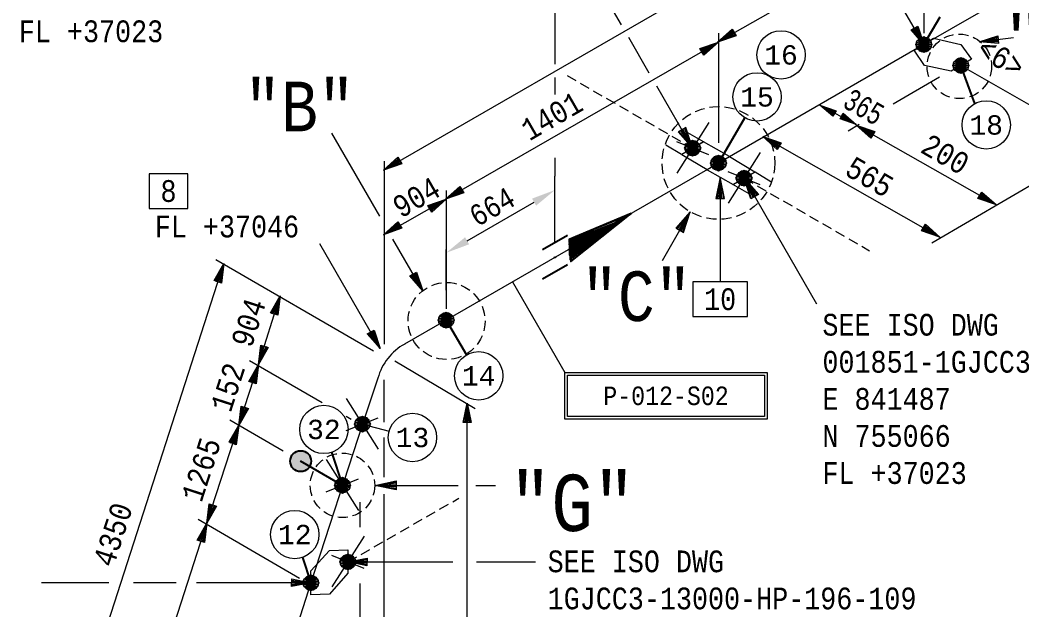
# Model space of a CAD drawing. Extents: x 0 to 841, y 0 to 594.
# Drawn here: x 98.2 to 222.5, y 221.8 to 295 of the extents above; entities that cross this region are included whole.
import ezdxf
from ezdxf.enums import TextEntityAlignment as Align

# ---------------------------------------------------------------- set-up
doc = ezdxf.new("R2010")
doc.units = 0
doc.header["$LTSCALE"] = 5
doc.header["$MEASUREMENT"] = 0
doc.linetypes.add('HIDDEN', pattern=[0.375, 0.25, -0.125])
doc.layers.get('0').update_dxf_attribs({"lineweight": 9})
for name, color, linetype, lineweight in [('1', 7, 'Continuous', 9), ('3', 7, 'Continuous', 9), ('T-TEXT1', 7, 'Continuous', 9)]:
    doc.layers.add(name, color=color, linetype=linetype, lineweight=lineweight)
for name, color, linetype in [('2', 2, 'Continuous'), ('FAB', 2, 'Continuous'), ('SH', 4, 'Continuous'), ('SUPT', 4, 'Continuous')]:
    doc.layers.add(name, color=color, linetype=linetype)
doc.styles.add('MARKING', font='monotxt.shx', dxfattribs={"width": 0.85, "height": 2.6})
doc.styles.get("Standard").update_dxf_attribs({"font": 'txt.shx'})
doc.styles.add('TXT', font='monotxt.shx')
doc.dimstyles.get("Standard").update_dxf_attribs({"dimtxt": 0.18, "dimasz": 0.18, "dimexe": 0.18, "dimexo": 0.0625, "dimgap": 0.09, "dimtad": 0, "dimtih": 1, "dimtoh": 1, "dimdec": 4, "dimzin": 0, "dimdsep": 46, "dimtxsty": 'Standard', "dimcen": 0.09, "dimadec": 0, "dimazin": 0, "dimtfac": 1, "dimtdec": 4, "dimtofl": 0, "dimtmove": 0, "dimatfit": 0, "dimfxl": 1, "dimtolj": 1, "dimtzin": 0, "dimarcsym": 0})

# ---------------------------------------------------------------- blocks, each defined once
blk = doc.blocks.new('ARO_E1')
at = {"layer": '2', "color": 2, "linetype": 'Continuous'}
blk.add_lwpolyline([(-1.075, -0.6125), (-1.2375, -0.4875), (0, 0), (-0.925, -0.7), (-1.2125, -0.5125), (-0.1, -0.0625), (-0.925, -0.7), (-1.2, -0.525), (-0.225, -0.1125), (-0.9375, -0.675), (-1.175, -0.5375), (-0.325, -0.175), (-0.975, -0.6625), (-1.15, -0.5625), (-0.4125, -0.225), (-0.9875, -0.6625), (-1.1375, -0.55), (-0.525, -0.3), (-1, -0.6375), (-1.1, -0.575), (-0.625, -0.35), (-1.0375, -0.625), (-1.0875, -0.5875), (-0.725, -0.425), (-1.05, -0.6125), (-1.075, -0.6125), (0, 0)], dxfattribs=at)
blk = doc.blocks.new('ARO_U1')
at = {"layer": '2', "color": 2, "linetype": 'Continuous', "xscale": 0.9999990990353698, "yscale": 0.9999990990353698, "rotation": 59.99997019629861}
blk.add_blockref('ARO_E1', (0, 0), dxfattribs=at)
blk = doc.blocks.new('L6')
at = {"layer": 'SH', "color": 4}
for p, q in [((1.58, 2.73), (-1.54, 0.93)), ((1.58, -0.91), (-1.54, -2.71))]:
    blk.add_line(p, q, dxfattribs=at)
at = {"layer": 'SUPT', "lineweight": 0}
blk.add_circle((0, 0), 0.0769, dxfattribs=at)
blk = doc.blocks.new('*D16')
at = {"layer": 'Defpoints', "color": 0, "lineweight": 0}
for p in [(164.58, 273.87), (151.07, 266.49), (164.58, 267.34)]:
    blk.add_point(p, dxfattribs=at)
at = {"layer": 'FAB', "color": 4, "lineweight": 0}
for p, q in [((164.58, 267.34), (164.58, 275.6)), ((153.67, 267.57), (161.99, 272.37)), ((151.07, 266.49), (151.07, 264.33))]:
    blk.add_line(p, q, dxfattribs=at)
for points in [[(161.74, 272.8), (162.24, 271.93), (164.58, 273.87)], [(153.42, 268), (153.92, 267.13), (151.07, 266.07)]]:
    blk.add_solid(points, dxfattribs=at)
at = {"layer": 'FAB', "color": 4, "lineweight": 0, "insert": (156.78, 271.78), "char_height": 2.6, "attachment_point": 5, "rotation": 30, "style": 'MARKING'}
blk.add_mtext('\\A1;664', dxfattribs=at)

msp = doc.modelspace()

# ---------------------------------------------------------------- hatches: boundary and pattern name
at = {"layer": 'FAB'}
msp.add_hatch(color=256, dxfattribs=at).paths.add_polyline_path([(134.31, 240.22, 1), (131.71, 240.22, 1)])

# ---------------------------------------------------------------- linework, layer by layer
at = {"color": 2, "linetype": 'Continuous', "lineweight": 0}
msp.add_line((151.07, 261.43), (151.07, 266.49), dxfattribs=at)
at = {"layer": '1', "color": 1, "linetype": 'Continuous', "lineweight": 0}
for p, q in [((253.53, 316.81), (210.37, 291.91)), ((210.37, 291.91), (184.87, 277.21)), ((214.97, 289.31), (232.27, 279.41)), ((184.87, 277.21), (151.07, 257.73)), ((151.07, 257.73), (145.88, 254.72)), ((142.57, 250.53), (140.68, 244.82)), ((140.68, 244.82), (134.28, 225.12)), ((134.28, 225.12), (120.78, 183.32))]:
    msp.add_line(p, q, dxfattribs=at)
at = {"layer": '1', "color": 2, "linetype": 'Continuous', "lineweight": 0}
for points in [[(179.87, 281.08), (181.67, 279.06), (180.82, 281.63), (179.87, 281.08)], [(179.97, 281.14), (181.67, 279.06), (180.73, 281.58)], [(180.16, 281.25), (181.67, 279.06), (180.64, 281.53)], [(180.26, 281.31), (181.67, 279.06), (180.44, 281.41)], [(185.63, 272.81), (185.08, 275.46), (184.53, 272.81), (185.63, 272.81)], [(185.52, 272.81), (185.08, 275.46), (184.63, 272.81)], [(185.29, 272.81), (185.08, 275.46), (184.74, 272.81)], [(185.18, 272.81), (185.08, 275.46), (184.97, 272.81)], [(188.9, 272.76), (188.05, 275.33), (189.85, 273.31), (188.9, 272.76)], [(188.99, 272.81), (188.05, 275.33), (189.76, 273.26)], [(189.19, 272.92), (188.05, 275.33), (189.66, 273.2)], [(189.28, 272.98), (188.05, 275.33), (189.47, 273.09)], [(180.52, 268.58), (181.37, 271.15), (179.57, 269.13), (180.52, 268.58)], [(180.42, 268.64), (181.37, 271.15), (179.65, 269.08)], [(180.23, 268.75), (181.37, 271.15), (179.75, 269.03)], [(180.13, 268.81), (181.37, 271.15), (179.95, 268.92)], [(144.85, 236.67), (142.2, 237.22), (144.85, 237.77), (144.85, 236.67)], [(144.85, 236.78), (142.2, 237.22), (144.85, 237.67)], [(144.85, 237), (142.2, 237.22), (144.85, 237.55)], [(144.85, 237.12), (142.2, 237.22), (144.85, 237.33)]]:
    msp.add_lwpolyline(points, dxfattribs=at)
at = {"layer": '1', "color": 1, "linetype": 'Continuous', "lineweight": 0}
msp.add_arc((149.38, 248.6), 7.06, 119.2487, 164.0547, dxfattribs=at)
at = {"layer": '3', "color": 2, "linetype": 'Continuous', "lineweight": 0}
for p, q in [((143.28, 276.32), (552.93, 512.41)), ((210.37, 308.01), (210.37, 293.31)), ((184.77, 292.21), (210.37, 306.91)), ((184.87, 293.31), (184.87, 279.71)), ((150.97, 272.73), (184.87, 292.21)), ((206.58, 284.54), (212.3, 287.91)), ((197.47, 284.41), (201.97, 282.01)), ((200.97, 281.21), (202.36, 282.04)), ((201.97, 281.91), (219.37, 272.01)), ((190.37, 280.51), (212.37, 268.01)), ((143.38, 277.43), (143.38, 254.72)), ((211.37, 267.31), (227.97, 277.01)), ((151.07, 273.82), (151.07, 259.12)), ((143.28, 268.32), (151.07, 272.73)), ((122.47, 265.23), (142.07, 253.93)), ((98.17, 186.22), (123.47, 264.73)), ((127.78, 252.22), (130.47, 260.73)), ((126.67, 252.72), (135.69, 247.5)), ((154.68, 246.72), (144.68, 252.62)), ((121.38, 232.53), (127.78, 252.22)), ((143.38, 245.07), (143.38, 250.32)), ((153.68, 201.71), (153.68, 247.43)), ((138.65, 245.79), (139.28, 245.43)), ((143.38, 238.24), (143.38, 243.14)), ((140.38, 232.03), (140.38, 235.12)), ((143.38, 192.76), (143.38, 236.11)), ((120.28, 233.03), (132.88, 225.72)), ((107.88, 190.72), (121.38, 232.53)), ((140.38, 196.43), (140.38, 225.03))]:
    msp.add_line(p, q, dxfattribs=at)
at = {"layer": '3', "color": 2, "linetype": 'HIDDEN', "lineweight": 0}
for p, q in [((166.08, 288.06), (181.67, 279.06)), ((188.05, 275.33), (203.63, 266.33)), ((138.88, 227.72), (152.64, 235.62))]:
    msp.add_line(p, q, dxfattribs=at)
at = {"layer": '3', "color": 2, "linetype": 'Continuous', "lineweight": 0}
for points in [[(187.07, 293.01), (184.77, 292.21), (186.57, 293.81), (187.07, 293.01)], [(186.97, 293.11), (184.77, 292.21), (186.67, 293.71)], [(186.97, 293.21), (184.77, 292.21), (186.67, 293.61)], [(209.61, 294.2), (210.37, 291.91), (208.78, 293.76), (209.61, 294.2)], [(209.47, 294.16), (210.37, 291.91), (208.91, 293.79)], [(209.42, 294.08), (210.37, 291.91), (208.96, 293.88)], [(209.29, 294.04), (210.37, 291.91), (209.1, 293.92)], [(186.87, 293.31), (184.77, 292.21), (186.77, 293.51)], [(219.64, 292.06), (217.24, 292.24), (219.55, 293), (219.64, 292.06)], [(219.66, 292.2), (217.24, 292.24), (219.54, 292.86)], [(219.6, 292.28), (217.24, 292.24), (219.6, 292.78)], [(219.62, 292.42), (217.24, 292.24), (219.58, 292.64)], [(182.57, 291.41), (184.87, 292.21), (183.07, 290.61), (182.57, 291.41)], [(182.67, 291.31), (184.87, 292.21), (182.97, 290.71)], [(182.67, 291.21), (184.87, 292.21), (182.97, 290.81)], [(182.77, 291.11), (184.87, 292.21), (182.87, 290.91)], [(199.07, 283.01), (197.47, 284.41), (199.47, 283.71), (199.07, 283.01)], [(199.17, 283.11), (197.47, 284.41), (199.47, 283.61)], [(199.17, 283.21), (197.47, 284.41), (199.37, 283.51)], [(199.27, 283.31), (197.47, 284.41), (199.37, 283.41)], [(200.37, 283.41), (201.97, 282.01), (199.97, 282.71), (200.37, 283.41)], [(200.37, 283.31), (201.97, 282.01), (200.07, 282.81)], [(200.27, 283.21), (201.97, 282.01), (200.07, 282.91)], [(200.27, 283.11), (201.97, 282.01), (200.17, 283.01)], [(203.77, 280.31), (201.97, 281.91), (204.27, 281.11), (203.77, 280.31)], [(203.87, 280.41), (201.97, 281.91), (204.17, 281.01)], [(203.87, 280.51), (201.97, 281.91), (204.17, 280.91)], [(203.97, 280.61), (201.97, 281.91), (204.07, 280.81)], [(192.17, 278.91), (190.37, 280.51), (192.67, 279.71), (192.17, 278.91)], [(192.27, 279.01), (190.37, 280.51), (192.57, 279.61)], [(192.27, 279.11), (190.37, 280.51), (192.57, 279.51)], [(192.37, 279.21), (190.37, 280.51), (192.47, 279.41)], [(145.57, 277.12), (143.28, 276.32), (145.07, 277.93), (145.57, 277.12)], [(145.47, 277.23), (143.28, 276.32), (145.18, 277.82)], [(145.47, 277.32), (143.28, 276.32), (145.18, 277.73)], [(145.38, 277.43), (143.28, 276.32), (145.28, 277.62)], [(114.2, 271.58), (119, 271.58), (119, 275.88), (114.2, 275.88), (114.2, 271.58)], [(153.28, 273.52), (150.97, 272.73), (152.78, 274.32), (153.28, 273.52)], [(153.18, 273.62), (150.97, 272.73), (152.88, 274.23)], [(153.18, 273.73), (150.97, 272.73), (152.88, 274.12)], [(153.07, 273.82), (150.97, 272.73), (152.97, 274.02)], [(148.78, 271.93), (151.07, 272.73), (149.28, 271.12), (148.78, 271.93)], [(148.88, 271.82), (151.07, 272.73), (149.18, 271.23)], [(148.88, 271.73), (151.07, 272.73), (149.18, 271.32)], [(148.97, 271.62), (151.07, 272.73), (149.07, 271.43)], [(217.57, 273.61), (219.37, 272.01), (217.07, 272.81), (217.57, 273.61)], [(217.47, 273.51), (219.37, 272.01), (217.17, 272.91)], [(217.47, 273.41), (219.37, 272.01), (217.17, 273.01)], [(217.37, 273.31), (219.37, 272.01), (217.27, 273.11)], [(145.57, 269.12), (143.28, 268.32), (145.07, 269.93), (145.57, 269.12)], [(145.47, 269.23), (143.28, 268.32), (145.18, 269.82)], [(145.47, 269.32), (143.28, 268.32), (145.18, 269.73)], [(145.38, 269.43), (143.28, 268.32), (145.28, 269.62)], [(210.57, 269.61), (212.37, 268.01), (210.07, 268.81), (210.57, 269.61)], [(210.47, 269.51), (212.37, 268.01), (210.17, 268.91)], [(210.47, 269.41), (212.37, 268.01), (210.17, 269.01)], [(210.37, 269.31), (212.37, 268.01), (210.27, 269.11)], [(122.28, 262.62), (123.47, 264.73), (123.17, 262.32), (122.28, 262.62)], [(122.38, 262.62), (123.47, 264.73), (123.08, 262.32)], [(122.47, 262.52), (123.47, 264.73), (122.97, 262.43)], [(122.58, 262.52), (123.47, 264.73), (122.88, 262.43)], [(147.4, 263.66), (148.16, 261.37), (146.56, 263.22), (147.4, 263.66)], [(147.26, 263.62), (148.16, 261.37), (146.7, 263.25)], [(147.21, 263.54), (148.16, 261.37), (146.75, 263.34)], [(147.07, 263.5), (148.16, 261.37), (146.89, 263.38)], [(181.68, 258.16), (188.48, 258.16), (188.48, 262.46), (181.68, 262.46), (181.68, 258.16)], [(129.28, 258.62), (130.47, 260.73), (130.18, 258.32), (129.28, 258.62)], [(129.38, 258.62), (130.47, 260.73), (130.07, 258.32)], [(129.47, 258.52), (130.47, 260.73), (129.97, 258.43)], [(129.57, 258.52), (130.47, 260.73), (129.88, 258.43)], [(142.12, 256.48), (142.88, 254.19), (141.28, 256.03), (142.12, 256.48)], [(141.98, 256.44), (142.88, 254.19), (141.42, 256.07)], [(141.93, 256.35), (142.88, 254.19), (141.47, 256.16)], [(141.79, 256.32), (142.88, 254.19), (141.61, 256.19)], [(128.97, 254.32), (127.78, 252.22), (128.07, 254.62), (128.97, 254.32)], [(128.88, 254.32), (127.78, 252.22), (128.18, 254.62)], [(128.78, 254.43), (127.78, 252.22), (128.28, 254.53)], [(128.68, 254.43), (127.78, 252.22), (128.38, 254.53)], [(126.58, 250.12), (127.78, 252.22), (127.47, 249.82), (126.58, 250.12)], [(126.67, 250.12), (127.78, 252.22), (127.38, 249.82)], [(126.78, 250.03), (127.78, 252.22), (127.28, 249.93)], [(126.88, 250.03), (127.78, 252.22), (127.17, 249.93)], [(126.52, 246.76), (125.32, 244.66), (125.62, 247.06), (126.52, 246.76)], [(126.42, 246.76), (125.32, 244.66), (125.72, 247.06)], [(126.32, 246.86), (125.32, 244.66), (125.82, 246.96)], [(126.22, 246.86), (125.32, 244.66), (125.92, 246.96)], [(153.18, 245.03), (153.68, 247.43), (154.18, 245.03), (153.18, 245.03)], [(153.28, 245.03), (153.68, 247.43), (154.07, 245.03)], [(153.47, 245.03), (153.68, 247.43), (153.97, 245.03)], [(153.57, 245.03), (153.68, 247.43), (153.78, 245.03)], [(124.12, 242.56), (125.32, 244.66), (125.02, 242.26), (124.12, 242.56)], [(124.22, 242.56), (125.32, 244.66), (124.92, 242.26)], [(124.32, 242.46), (125.32, 244.66), (124.82, 242.36)], [(124.42, 242.46), (125.32, 244.66), (124.72, 242.36)], [(122.58, 234.62), (121.38, 232.53), (121.67, 234.93), (122.58, 234.62)], [(122.47, 234.62), (121.38, 232.53), (121.78, 234.93)], [(122.38, 234.72), (121.38, 232.53), (121.88, 234.82)], [(122.28, 234.72), (121.38, 232.53), (121.97, 234.82)], [(120.17, 230.43), (121.38, 232.53), (121.08, 230.12), (120.17, 230.43)], [(120.28, 230.43), (121.38, 232.53), (120.97, 230.12)], [(120.38, 230.32), (121.38, 232.53), (120.88, 230.22)], [(120.47, 230.32), (121.38, 232.53), (120.78, 230.22)], [(141.23, 227.24), (138.88, 227.72), (141.27, 228.18), (141.23, 227.24)], [(141.27, 227.38), (138.88, 227.72), (141.23, 228.05)], [(141.22, 227.46), (138.88, 227.72), (141.28, 227.96)], [(141.26, 227.6), (138.88, 227.72), (141.24, 227.82)], [(131.93, 225.39), (134.28, 225.12), (131.87, 224.89)], [(131.92, 225.61), (134.28, 225.12), (131.88, 224.67), (131.92, 225.61)], [(131.88, 225.47), (134.28, 225.12), (131.92, 224.8)], [(131.89, 225.25), (134.28, 225.12), (131.91, 225.03)]]:
    msp.add_lwpolyline(points, dxfattribs=at)
at = {"layer": '3', "color": 2, "linetype": 'HIDDEN', "lineweight": 0}
for centre, radius in [((214.78, 289.21), 4), ((184.87, 277.22), 7), ((151.12, 257.62), 4.78), ((138.2, 237.22), 4)]:
    msp.add_circle(centre, radius, dxfattribs=at)
at = {"layer": 'FAB', "lineweight": 0}
for p, q in [((172.85, 294.35), (166.69, 305.01)), ((210.37, 291.91), (204.47, 302.14)), ((176.29, 288.37), (173.74, 292.8)), ((217.24, 292.24), (221.51, 292.79)), ((181.67, 279.06), (177.22, 286.77)), ((142.82, 270.62), (136.86, 280.94)), ((185.08, 275.46), (185.08, 262.46)), ((188.05, 275.33), (197.05, 259.74)), ((181.37, 271.15), (177.87, 265.09)), ((148.16, 261.37), (144.46, 267.77)), ((142.87, 254.19), (135.38, 267.18)), ((159.31, 262.47), (165.81, 251.22)), ((130.84, 241.47), (124.22, 245.29)), ((140.68, 244.82), (143.99, 243.94)), ((142.2, 237.22), (152.57, 237.22)), ((154.76, 237.22), (157.2, 237.22)), ((138.88, 227.72), (151.89, 227.72)), ((154.84, 227.73), (162.18, 227.73)), ((109.2, 225.12), (100.84, 225.12)), ((117.56, 225.12), (112.28, 225.12)), ((134.28, 225.12), (120.08, 225.12))]:
    msp.add_line(p, q, dxfattribs=at)
at = {"layer": 'FAB'}
for p, q in [((210.37, 291.91), (212.4, 295.37)), ((216.69, 284.59), (214.97, 289.31)), ((184.87, 277.21), (188.16, 282.82)), ((151.07, 257.73), (153.61, 253.41)), ((136.84, 241.32), (138.2, 237.21)), ((138.2, 237.22), (133.01, 240.22)), ((133.22, 228.28), (134.28, 225.12))]:
    msp.add_line(p, q, dxfattribs=at)
at = {"layer": 'FAB', "color": 2, "linetype": 'Continuous', "lineweight": 0}
for points in [[(165.81, 251.22), (190.91, 251.22), (190.91, 245.45), (165.81, 245.45)], [(166.13, 250.9), (190.59, 250.9), (190.59, 245.77), (166.13, 245.77)]]:
    msp.add_lwpolyline(points, close=True, dxfattribs=at)
for centre in [(192.64, 290.63), (189.66, 285.42), (218.11, 281.94), (155.11, 250.81), (135.89, 244.16), (146.89, 243.16), (132.28, 231.12)]:
    msp.add_circle(centre, 3, dxfattribs=at)
at = {"layer": 'FAB'}
msp.add_circle((133.01, 240.22), 1.3, dxfattribs=at)
at = {"layer": 'SUPT', "lineweight": 0}
for p, q in [((164.58, 304.48), (164.58, 289.49)), ((164.58, 287.83), (164.58, 285.73)), ((164.58, 277.86), (164.58, 275.6))]:
    msp.add_line(p, q, dxfattribs=at)
at = {"layer": 'T-TEXT1', "color": 2, "linetype": 'Continuous', "lineweight": 0}
for p, q in [((183.69, 282.25), (179.69, 275.95)), ((183.69, 278.25), (179.69, 279.85)), ((190.07, 278.52), (186.07, 272.22)), ((190.07, 274.52), (186.07, 276.12)), ((138.65, 248.01), (142.65, 241.71)), ((138.65, 244.01), (142.65, 245.61)), ((136.18, 240.41), (140.18, 234.11)), ((136.18, 236.41), (140.18, 238.01)), ((140.9, 230.91), (136.9, 224.61)), ((140.9, 226.91), (136.9, 228.51))]:
    msp.add_line(p, q, dxfattribs=at)
for points in [[(210.37, 291.91), (211.57, 292.71), (214.97, 291.91), (216.27, 290.11), (213.77, 288.61), (210.47, 289.31), (209.17, 291.21), (210.37, 291.91)], [(210.37, 292.91), (210.57, 292.81), (210.67, 292.81), (210.87, 292.71), (210.97, 292.61), (211.07, 292.51), (211.17, 292.41), (211.27, 292.21), (211.27, 292.11), (211.37, 291.91), (211.27, 291.71), (211.27, 291.61), (211.17, 291.41), (211.07, 291.31), (210.97, 291.21), (210.87, 291.11), (210.67, 291.01), (210.57, 291.01), (210.37, 291.01), (210.17, 291.01), (210.07, 291.01), (209.87, 291.11), (209.77, 291.21), (209.67, 291.31), (209.57, 291.41), (209.47, 291.61), (209.47, 291.71), (209.47, 291.91), (209.47, 292.11), (209.47, 292.21), (209.57, 292.41), (209.67, 292.51), (209.77, 292.61), (209.87, 292.71), (210.07, 292.81), (210.17, 292.81), (210.37, 292.91), (210.37, 292.91), (210.57, 292.81), (210.37, 290.91), (210.17, 291.01), (210.37, 292.91), (210.57, 292.81), (210.67, 292.81), (210.17, 291.01), (210.07, 291.01), (210.57, 292.81), (210.67, 292.81), (210.87, 292.71), (210.07, 291.01), (209.87, 291.11), (210.67, 292.81), (210.87, 292.71), (210.97, 292.61), (209.87, 291.11), (209.77, 291.21), (210.87, 292.71), (210.97, 292.61), (211.07, 292.51), (209.77, 291.21), (209.67, 291.31), (210.97, 292.61), (211.07, 292.51), (211.17, 292.41), (209.67, 291.31), (209.57, 291.41), (211.07, 292.51), (211.17, 292.41), (211.27, 292.21), (209.57, 291.41), (209.47, 291.61), (211.17, 292.41), (211.27, 292.21), (211.27, 292.11), (209.47, 291.61), (209.47, 291.71), (211.27, 292.21), (211.27, 292.11), (211.37, 291.91), (209.47, 291.71), (209.37, 291.91), (211.27, 292.11), (211.37, 291.91), (211.27, 291.71), (209.37, 291.91), (209.47, 292.11), (211.37, 291.91), (211.27, 291.71), (211.27, 291.61), (209.47, 292.11), (209.47, 292.21), (211.27, 291.71), (211.27, 291.61), (211.17, 291.41), (209.47, 292.21), (209.57, 292.41), (211.27, 291.61)], [(211.27, 291.61), (211.17, 291.41), (211.07, 291.31), (209.57, 292.41), (209.67, 292.51), (211.17, 291.41), (211.07, 291.31), (210.97, 291.21), (209.67, 292.51), (209.77, 292.61), (211.07, 291.31), (210.97, 291.21), (210.87, 291.11), (209.77, 292.61), (209.87, 292.71), (210.97, 291.21), (210.87, 291.11), (210.67, 291.01), (209.87, 292.71), (210.07, 292.81), (210.87, 291.11), (210.67, 291.01), (210.57, 291.01), (210.07, 292.81), (210.17, 292.81), (210.67, 291.01), (210.57, 291.01), (210.37, 290.91), (210.17, 292.81), (210.37, 292.91), (210.57, 291.01)], [(214.97, 290.31), (215.17, 290.21), (215.27, 290.21), (215.47, 290.11), (215.57, 290.01), (215.67, 289.91), (215.77, 289.81), (215.87, 289.61), (215.87, 289.51), (215.97, 289.31), (215.87, 289.11), (215.87, 289.01), (215.77, 288.81), (215.67, 288.71), (215.57, 288.61), (215.47, 288.51), (215.27, 288.41), (215.17, 288.41), (214.97, 288.41), (214.77, 288.41), (214.67, 288.41), (214.47, 288.51), (214.37, 288.61), (214.27, 288.71), (214.17, 288.81), (214.07, 289.01), (214.07, 289.11), (214.07, 289.31), (214.07, 289.51), (214.07, 289.61), (214.17, 289.81), (214.27, 289.91), (214.37, 290.01), (214.47, 290.11), (214.67, 290.21), (214.77, 290.21), (214.97, 290.31), (214.97, 290.31), (215.17, 290.21), (214.97, 288.31), (214.77, 288.41), (214.97, 290.31), (215.17, 290.21), (215.27, 290.21), (214.77, 288.41), (214.67, 288.41), (215.17, 290.21), (215.27, 290.21), (215.47, 290.11), (214.67, 288.41), (214.47, 288.51), (215.27, 290.21), (215.47, 290.11), (215.57, 290.01), (214.47, 288.51), (214.37, 288.61), (215.47, 290.11), (215.57, 290.01), (215.67, 289.91), (214.37, 288.61), (214.27, 288.71), (215.57, 290.01), (215.67, 289.91), (215.77, 289.81), (214.27, 288.71), (214.17, 288.81), (215.67, 289.91), (215.77, 289.81), (215.87, 289.61), (214.17, 288.81), (214.07, 289.01), (215.77, 289.81), (215.87, 289.61), (215.87, 289.51), (214.07, 289.01), (214.07, 289.11), (215.87, 289.61), (215.87, 289.51), (215.97, 289.31), (214.07, 289.11), (213.97, 289.31), (215.87, 289.51), (215.97, 289.31), (215.87, 289.11), (213.97, 289.31), (214.07, 289.51), (215.97, 289.31), (215.87, 289.11), (215.87, 289.01), (214.07, 289.51), (214.07, 289.61), (215.87, 289.11), (215.87, 289.01), (215.77, 288.81), (214.07, 289.61), (214.17, 289.81), (215.87, 289.01)], [(215.87, 289.01), (215.77, 288.81), (215.67, 288.71), (214.17, 289.81), (214.27, 289.91), (215.77, 288.81), (215.67, 288.71), (215.57, 288.61), (214.27, 289.91), (214.37, 290.01), (215.67, 288.71), (215.57, 288.61), (215.47, 288.51), (214.37, 290.01), (214.47, 290.11), (215.57, 288.61), (215.47, 288.51), (215.27, 288.41), (214.47, 290.11), (214.67, 290.21), (215.47, 288.51), (215.27, 288.41), (215.17, 288.41), (214.67, 290.21), (214.77, 290.21), (215.27, 288.41), (215.17, 288.41), (214.97, 288.31), (214.77, 290.21), (214.97, 290.31), (215.17, 288.41)], [(181.01, 280.99), (183.05, 279.86), (180.28, 278.26), (178.33, 279.44)], [(181.67, 280.06), (181.87, 279.96), (181.97, 279.96), (182.17, 279.86), (182.27, 279.76), (182.37, 279.66), (182.47, 279.56), (182.57, 279.36), (182.57, 279.26), (182.67, 279.06), (182.57, 278.86), (182.57, 278.76), (182.47, 278.56), (182.37, 278.46), (182.27, 278.36), (182.17, 278.26), (181.97, 278.16), (181.87, 278.16), (181.67, 278.16), (181.47, 278.16), (181.37, 278.16), (181.17, 278.26), (181.07, 278.36), (180.97, 278.46), (180.87, 278.56), (180.77, 278.76), (180.77, 278.86), (180.77, 279.06), (180.77, 279.26), (180.77, 279.36), (180.87, 279.56), (180.97, 279.66), (181.07, 279.76), (181.17, 279.86), (181.37, 279.96), (181.47, 279.96), (181.67, 280.06), (181.67, 280.06), (181.87, 279.96), (181.67, 278.06), (181.47, 278.16), (181.67, 280.06), (181.87, 279.96), (181.97, 279.96), (181.47, 278.16), (181.37, 278.16), (181.87, 279.96), (181.97, 279.96), (182.17, 279.86), (181.37, 278.16), (181.17, 278.26), (181.97, 279.96), (182.17, 279.86), (182.27, 279.76), (181.17, 278.26), (181.07, 278.36), (182.17, 279.86), (182.27, 279.76), (182.37, 279.66), (181.07, 278.36), (180.97, 278.46), (182.27, 279.76), (182.37, 279.66), (182.47, 279.56), (180.97, 278.46), (180.87, 278.56), (182.37, 279.66), (182.47, 279.56), (182.57, 279.36), (180.87, 278.56), (180.77, 278.76), (182.47, 279.56), (182.57, 279.36), (182.57, 279.26), (180.77, 278.76), (180.77, 278.86), (182.57, 279.36), (182.57, 279.26), (182.67, 279.06), (180.77, 278.86), (180.67, 279.06), (182.57, 279.26), (182.67, 279.06), (182.57, 278.86), (180.67, 279.06), (180.77, 279.26), (182.67, 279.06), (182.57, 278.86), (182.57, 278.76), (180.77, 279.26), (180.77, 279.36), (182.57, 278.86), (182.57, 278.76), (182.47, 278.56), (180.77, 279.36), (180.87, 279.56), (182.57, 278.76)], [(182.57, 278.76), (182.47, 278.56), (182.37, 278.46), (180.87, 279.56), (180.97, 279.66), (182.47, 278.56), (182.37, 278.46), (182.27, 278.36), (180.97, 279.66), (181.07, 279.76), (182.37, 278.46), (182.27, 278.36), (182.17, 278.26), (181.07, 279.76), (181.17, 279.86), (182.27, 278.36), (182.17, 278.26), (181.97, 278.16), (181.17, 279.86), (181.37, 279.96), (182.17, 278.26), (181.97, 278.16), (181.87, 278.16), (181.37, 279.96), (181.47, 279.96), (181.97, 278.16), (181.87, 278.16), (181.67, 278.06), (181.47, 279.96), (181.67, 280.06), (181.87, 278.16)], [(184.87, 277.22), (186.25, 278.02), (183.01, 279.84), (180.32, 278.29), (183.48, 276.42), (184.87, 277.22)], [(184.84, 277.17), (183.46, 276.37), (186.7, 274.55), (189.39, 276.1), (186.23, 277.97), (184.84, 277.17)], [(184.87, 278.21), (185.07, 278.11), (185.17, 278.11), (185.37, 278.01), (185.47, 277.91), (185.57, 277.81), (185.67, 277.71), (185.77, 277.51), (185.77, 277.41), (185.87, 277.21), (185.77, 277.01), (185.77, 276.91), (185.67, 276.71), (185.57, 276.61), (185.47, 276.51), (185.37, 276.41), (185.17, 276.31), (185.07, 276.31), (184.87, 276.31), (184.67, 276.31), (184.57, 276.31), (184.37, 276.41), (184.27, 276.51), (184.17, 276.61), (184.07, 276.71), (183.97, 276.91), (183.97, 277.01), (183.97, 277.21), (183.97, 277.41), (183.97, 277.51), (184.07, 277.71), (184.17, 277.81), (184.27, 277.91), (184.37, 278.01), (184.57, 278.11), (184.67, 278.11), (184.87, 278.21), (184.87, 278.21), (185.07, 278.11), (184.87, 276.21), (184.67, 276.31), (184.87, 278.21), (185.07, 278.11), (185.17, 278.11), (184.67, 276.31), (184.57, 276.31), (185.07, 278.11), (185.17, 278.11), (185.37, 278.01), (184.57, 276.31), (184.37, 276.41), (185.17, 278.11), (185.37, 278.01), (185.47, 277.91), (184.37, 276.41), (184.27, 276.51), (185.37, 278.01), (185.47, 277.91), (185.57, 277.81), (184.27, 276.51), (184.17, 276.61), (185.47, 277.91), (185.57, 277.81), (185.67, 277.71), (184.17, 276.61), (184.07, 276.71), (185.57, 277.81), (185.67, 277.71), (185.77, 277.51), (184.07, 276.71), (183.97, 276.91), (185.67, 277.71), (185.77, 277.51), (185.77, 277.41), (183.97, 276.91), (183.97, 277.01), (185.77, 277.51), (185.77, 277.41), (185.87, 277.21), (183.97, 277.01), (183.87, 277.21), (185.77, 277.41), (185.87, 277.21), (185.77, 277.01), (183.87, 277.21), (183.97, 277.41), (185.87, 277.21), (185.77, 277.01), (185.77, 276.91), (183.97, 277.41), (183.97, 277.51), (185.77, 277.01), (185.77, 276.91), (185.67, 276.71), (183.97, 277.51), (184.07, 277.71), (185.77, 276.91)], [(185.77, 276.91), (185.67, 276.71), (185.57, 276.61), (184.07, 277.71), (184.17, 277.81), (185.67, 276.71), (185.57, 276.61), (185.47, 276.51), (184.17, 277.81), (184.27, 277.91), (185.57, 276.61), (185.47, 276.51), (185.37, 276.41), (184.27, 277.91), (184.37, 278.01), (185.47, 276.51), (185.37, 276.41), (185.17, 276.31), (184.37, 278.01), (184.57, 278.11), (185.37, 276.41), (185.17, 276.31), (185.07, 276.31), (184.57, 278.11), (184.67, 278.11), (185.17, 276.31), (185.07, 276.31), (184.87, 276.21), (184.67, 278.11), (184.87, 278.21), (185.07, 276.31)], [(188.7, 273.39), (186.66, 274.53), (189.43, 276.13), (191.38, 274.94)], [(188.05, 276.33), (188.25, 276.23), (188.35, 276.23), (188.55, 276.13), (188.65, 276.03), (188.75, 275.93), (188.85, 275.83), (188.95, 275.63), (188.95, 275.53), (189.05, 275.33), (188.95, 275.13), (188.95, 275.03), (188.85, 274.83), (188.75, 274.73), (188.65, 274.63), (188.55, 274.53), (188.35, 274.43), (188.25, 274.43), (188.05, 274.43), (187.85, 274.43), (187.75, 274.43), (187.55, 274.53), (187.45, 274.63), (187.35, 274.73), (187.25, 274.83), (187.15, 275.03), (187.15, 275.13), (187.15, 275.33), (187.15, 275.53), (187.15, 275.63), (187.25, 275.83), (187.35, 275.93), (187.45, 276.03), (187.55, 276.13), (187.75, 276.23), (187.85, 276.23), (188.05, 276.33), (188.05, 276.33), (188.25, 276.23), (188.05, 274.33), (187.85, 274.43), (188.05, 276.33), (188.25, 276.23), (188.35, 276.23), (187.85, 274.43), (187.75, 274.43), (188.25, 276.23), (188.35, 276.23), (188.55, 276.13), (187.75, 274.43), (187.55, 274.53), (188.35, 276.23), (188.55, 276.13), (188.65, 276.03), (187.55, 274.53), (187.45, 274.63), (188.55, 276.13), (188.65, 276.03), (188.75, 275.93), (187.45, 274.63), (187.35, 274.73), (188.65, 276.03), (188.75, 275.93), (188.85, 275.83), (187.35, 274.73), (187.25, 274.83), (188.75, 275.93), (188.85, 275.83), (188.95, 275.63), (187.25, 274.83), (187.15, 275.03), (188.85, 275.83), (188.95, 275.63), (188.95, 275.53), (187.15, 275.03), (187.15, 275.13), (188.95, 275.63), (188.95, 275.53), (189.05, 275.33), (187.15, 275.13), (187.05, 275.33), (188.95, 275.53), (189.05, 275.33), (188.95, 275.13), (187.05, 275.33), (187.15, 275.53), (189.05, 275.33), (188.95, 275.13), (188.95, 275.03), (187.15, 275.53), (187.15, 275.63), (188.95, 275.13), (188.95, 275.03), (188.85, 274.83), (187.15, 275.63), (187.25, 275.83), (188.95, 275.03)], [(188.95, 275.03), (188.85, 274.83), (188.75, 274.73), (187.25, 275.83), (187.35, 275.93), (188.85, 274.83), (188.75, 274.73), (188.65, 274.63), (187.35, 275.93), (187.45, 276.03), (188.75, 274.73), (188.65, 274.63), (188.55, 274.53), (187.45, 276.03), (187.55, 276.13), (188.65, 274.63), (188.55, 274.53), (188.35, 274.43), (187.55, 276.13), (187.75, 276.23), (188.55, 274.53), (188.35, 274.43), (188.25, 274.43), (187.75, 276.23), (187.85, 276.23), (188.35, 274.43), (188.25, 274.43), (188.05, 274.33), (187.85, 276.23), (188.05, 276.33), (188.25, 274.43)], [(151.07, 258.73), (151.28, 258.62), (151.38, 258.62), (151.57, 258.52), (151.68, 258.43), (151.78, 258.32), (151.88, 258.23), (151.97, 258.02), (151.97, 257.93), (152.07, 257.73), (151.97, 257.52), (151.97, 257.43), (151.88, 257.23), (151.78, 257.12), (151.68, 257.02), (151.57, 256.93), (151.38, 256.82), (151.28, 256.82), (151.07, 256.82), (150.88, 256.82), (150.78, 256.82), (150.57, 256.93), (150.47, 257.02), (150.38, 257.12), (150.28, 257.23), (150.18, 257.43), (150.18, 257.52), (150.18, 257.73), (150.18, 257.93), (150.18, 258.02), (150.28, 258.23), (150.38, 258.32), (150.47, 258.43), (150.57, 258.52), (150.78, 258.62), (150.88, 258.62), (151.07, 258.73), (151.07, 258.73), (151.28, 258.62), (151.07, 256.73), (150.88, 256.82), (151.07, 258.73), (151.28, 258.62), (151.38, 258.62), (150.88, 256.82), (150.78, 256.82), (151.28, 258.62), (151.38, 258.62), (151.57, 258.52), (150.78, 256.82), (150.57, 256.93), (151.38, 258.62), (151.57, 258.52), (151.68, 258.43), (150.57, 256.93), (150.47, 257.02), (151.57, 258.52), (151.68, 258.43), (151.78, 258.32), (150.47, 257.02), (150.38, 257.12), (151.68, 258.43), (151.78, 258.32), (151.88, 258.23), (150.38, 257.12), (150.28, 257.23), (151.78, 258.32), (151.88, 258.23), (151.97, 258.02), (150.28, 257.23), (150.18, 257.43), (151.88, 258.23), (151.97, 258.02), (151.97, 257.93), (150.18, 257.43), (150.18, 257.52), (151.97, 258.02), (151.97, 257.93), (152.07, 257.73), (150.18, 257.52), (150.07, 257.73), (151.97, 257.93), (152.07, 257.73), (151.97, 257.52), (150.07, 257.73), (150.18, 257.93), (152.07, 257.73), (151.97, 257.52), (151.97, 257.43), (150.18, 257.93), (150.18, 258.02), (151.97, 257.52), (151.97, 257.43), (151.88, 257.23), (150.18, 258.02), (150.28, 258.23), (151.97, 257.43)], [(151.97, 257.43), (151.88, 257.23), (151.78, 257.12), (150.28, 258.23), (150.38, 258.32), (151.88, 257.23), (151.78, 257.12), (151.68, 257.02), (150.38, 258.32), (150.47, 258.43), (151.78, 257.12), (151.68, 257.02), (151.57, 256.93), (150.47, 258.43), (150.57, 258.52), (151.68, 257.02), (151.57, 256.93), (151.38, 256.82), (150.57, 258.52), (150.78, 258.62), (151.57, 256.93), (151.38, 256.82), (151.28, 256.82), (150.78, 258.62), (150.88, 258.62), (151.38, 256.82), (151.28, 256.82), (151.07, 256.73), (150.88, 258.62), (151.07, 258.73), (151.28, 256.82)], [(140.68, 245.82), (140.88, 245.72), (140.97, 245.72), (141.18, 245.62), (141.28, 245.53), (141.38, 245.43), (141.47, 245.32), (141.57, 245.12), (141.57, 245.03), (141.68, 244.82), (141.57, 244.62), (141.57, 244.53), (141.47, 244.32), (141.38, 244.22), (141.28, 244.12), (141.18, 244.03), (140.97, 243.93), (140.88, 243.93), (140.68, 243.93), (140.47, 243.93), (140.38, 243.93), (140.18, 244.03), (140.07, 244.12), (139.97, 244.22), (139.88, 244.32), (139.78, 244.53), (139.78, 244.62), (139.78, 244.82), (139.78, 245.03), (139.78, 245.12), (139.88, 245.32), (139.97, 245.43), (140.07, 245.53), (140.18, 245.62), (140.38, 245.72), (140.47, 245.72), (140.68, 245.82), (140.68, 245.82), (140.88, 245.72), (140.68, 243.82), (140.47, 243.93), (140.68, 245.82), (140.88, 245.72), (140.97, 245.72), (140.47, 243.93), (140.38, 243.93), (140.88, 245.72), (140.97, 245.72), (141.18, 245.62), (140.38, 243.93), (140.18, 244.03), (140.97, 245.72), (141.18, 245.62), (141.28, 245.53), (140.18, 244.03), (140.07, 244.12), (141.18, 245.62), (141.28, 245.53), (141.38, 245.43), (140.07, 244.12), (139.97, 244.22), (141.28, 245.53), (141.38, 245.43), (141.47, 245.32), (139.97, 244.22), (139.88, 244.32), (141.38, 245.43), (141.47, 245.32), (141.57, 245.12), (139.88, 244.32), (139.78, 244.53), (141.47, 245.32), (141.57, 245.12), (141.57, 245.03), (139.78, 244.53), (139.78, 244.62), (141.57, 245.12), (141.57, 245.03), (141.68, 244.82), (139.78, 244.62), (139.68, 244.82), (141.57, 245.03), (141.68, 244.82), (141.57, 244.62), (139.68, 244.82), (139.78, 245.03), (141.68, 244.82), (141.57, 244.62), (141.57, 244.53), (139.78, 245.03), (139.78, 245.12), (141.57, 244.62), (141.57, 244.53), (141.47, 244.32), (139.78, 245.12), (139.88, 245.32), (141.57, 244.53)], [(141.57, 244.53), (141.47, 244.32), (141.38, 244.22), (139.88, 245.32), (139.97, 245.43), (141.47, 244.32), (141.38, 244.22), (141.28, 244.12), (139.97, 245.43), (140.07, 245.53), (141.38, 244.22), (141.28, 244.12), (141.18, 244.03), (140.07, 245.53), (140.18, 245.62), (141.28, 244.12), (141.18, 244.03), (140.97, 243.93), (140.18, 245.62), (140.38, 245.72), (141.18, 244.03), (140.97, 243.93), (140.88, 243.93), (140.38, 245.72), (140.47, 245.72), (140.97, 243.93), (140.88, 243.93), (140.68, 243.82), (140.47, 245.72), (140.68, 245.82), (140.88, 243.93)], [(138.2, 238.22), (138.4, 238.12), (138.5, 238.12), (138.7, 238.02), (138.8, 237.92), (138.9, 237.82), (139, 237.72), (139.1, 237.52), (139.1, 237.42), (139.2, 237.22), (139.1, 237.02), (139.1, 236.92), (139, 236.72), (138.9, 236.62), (138.8, 236.52), (138.7, 236.42), (138.5, 236.32), (138.4, 236.32), (138.2, 236.32), (138, 236.32), (137.9, 236.32), (137.7, 236.42), (137.6, 236.52), (137.5, 236.62), (137.4, 236.72), (137.3, 236.92), (137.3, 237.02), (137.3, 237.22), (137.3, 237.42), (137.3, 237.52), (137.4, 237.72), (137.5, 237.82), (137.6, 237.92), (137.7, 238.02), (137.9, 238.12), (138, 238.12), (138.2, 238.22), (138.2, 238.22), (138.4, 238.12), (138.2, 236.22), (138, 236.32), (138.2, 238.22), (138.4, 238.12), (138.5, 238.12), (138, 236.32), (137.9, 236.32), (138.4, 238.12), (138.5, 238.12), (138.7, 238.02), (137.9, 236.32), (137.7, 236.42), (138.5, 238.12), (138.7, 238.02), (138.8, 237.92), (137.7, 236.42), (137.6, 236.52), (138.7, 238.02), (138.8, 237.92), (138.9, 237.82), (137.6, 236.52), (137.5, 236.62), (138.8, 237.92), (138.9, 237.82), (139, 237.72), (137.5, 236.62), (137.4, 236.72), (138.9, 237.82), (139, 237.72), (139.1, 237.52), (137.4, 236.72), (137.3, 236.92), (139, 237.72), (139.1, 237.52), (139.1, 237.42), (137.3, 236.92), (137.3, 237.02), (139.1, 237.52), (139.1, 237.42), (139.2, 237.22), (137.3, 237.02), (137.2, 237.22), (139.1, 237.42), (139.2, 237.22), (139.1, 237.02), (137.2, 237.22), (137.3, 237.42), (139.2, 237.22), (139.1, 237.02), (139.1, 236.92), (137.3, 237.42), (137.3, 237.52), (139.1, 237.02), (139.1, 236.92), (139, 236.72), (137.3, 237.52), (137.4, 237.72), (139.1, 236.92)], [(139.1, 236.92), (139, 236.72), (138.9, 236.62), (137.4, 237.72), (137.5, 237.82), (139, 236.72), (138.9, 236.62), (138.8, 236.52), (137.5, 237.82), (137.6, 237.92), (138.9, 236.62), (138.8, 236.52), (138.7, 236.42), (137.6, 237.92), (137.7, 238.02), (138.8, 236.52), (138.7, 236.42), (138.5, 236.32), (137.7, 238.02), (137.9, 238.12), (138.7, 236.42), (138.5, 236.32), (138.4, 236.32), (137.9, 238.12), (138, 238.12), (138.5, 236.32), (138.4, 236.32), (138.2, 236.22), (138, 238.12), (138.2, 238.22), (138.4, 236.32)], [(134.28, 225.12), (134.28, 226.62), (136.57, 229.12), (138.88, 229.22), (138.88, 226.32), (136.57, 223.72), (134.28, 223.62), (134.28, 225.12)], [(138.88, 228.72), (139.07, 228.62), (139.18, 228.62), (139.38, 228.53), (139.47, 228.43), (139.57, 228.32), (139.68, 228.22), (139.78, 228.03), (139.78, 227.93), (139.88, 227.72), (139.78, 227.53), (139.78, 227.43), (139.68, 227.22), (139.57, 227.12), (139.47, 227.03), (139.38, 226.93), (139.18, 226.82), (139.07, 226.82), (138.88, 226.82), (138.68, 226.82), (138.57, 226.82), (138.38, 226.93), (138.28, 227.03), (138.18, 227.12), (138.07, 227.22), (137.97, 227.43), (137.97, 227.53), (137.97, 227.72), (137.97, 227.93), (137.97, 228.03), (138.07, 228.22), (138.18, 228.32), (138.28, 228.43), (138.38, 228.53), (138.57, 228.62), (138.68, 228.62), (138.88, 228.72), (138.88, 228.72), (139.07, 228.62), (138.88, 226.72), (138.68, 226.82), (138.88, 228.72), (139.07, 228.62), (139.18, 228.62), (138.68, 226.82), (138.57, 226.82), (139.07, 228.62), (139.18, 228.62), (139.38, 228.53), (138.57, 226.82), (138.38, 226.93), (139.18, 228.62), (139.38, 228.53), (139.47, 228.43), (138.38, 226.93), (138.28, 227.03), (139.38, 228.53), (139.47, 228.43), (139.57, 228.32), (138.28, 227.03), (138.18, 227.12), (139.47, 228.43), (139.57, 228.32), (139.68, 228.22), (138.18, 227.12), (138.07, 227.22), (139.57, 228.32), (139.68, 228.22), (139.78, 228.03), (138.07, 227.22), (137.97, 227.43), (139.68, 228.22), (139.78, 228.03), (139.78, 227.93), (137.97, 227.43), (137.97, 227.53), (139.78, 228.03), (139.78, 227.93), (139.88, 227.72), (137.97, 227.53), (137.88, 227.72), (139.78, 227.93), (139.88, 227.72), (139.78, 227.53), (137.88, 227.72), (137.97, 227.93), (139.88, 227.72), (139.78, 227.53), (139.78, 227.43), (137.97, 227.93), (137.97, 228.03), (139.78, 227.53), (139.78, 227.43), (139.68, 227.22), (137.97, 228.03), (138.07, 228.22), (139.78, 227.43)], [(139.78, 227.43), (139.68, 227.22), (139.57, 227.12), (138.07, 228.22), (138.18, 228.32), (139.68, 227.22), (139.57, 227.12), (139.47, 227.03), (138.18, 228.32), (138.28, 228.43), (139.57, 227.12), (139.47, 227.03), (139.38, 226.93), (138.28, 228.43), (138.38, 228.53), (139.47, 227.03), (139.38, 226.93), (139.18, 226.82), (138.38, 228.53), (138.57, 228.62), (139.38, 226.93), (139.18, 226.82), (139.07, 226.82), (138.57, 228.62), (138.68, 228.62), (139.18, 226.82), (139.07, 226.82), (138.88, 226.72), (138.68, 228.62), (138.88, 228.72), (139.07, 226.82)], [(134.28, 226.12), (134.47, 226.03), (134.57, 226.03), (134.78, 225.93), (134.88, 225.82), (134.97, 225.72), (135.07, 225.62), (135.18, 225.43), (135.18, 225.32), (135.28, 225.12), (135.18, 224.93), (135.18, 224.82), (135.07, 224.62), (134.97, 224.53), (134.88, 224.43), (134.78, 224.32), (134.57, 224.22), (134.47, 224.22), (134.28, 224.22), (134.07, 224.22), (133.97, 224.22), (133.78, 224.32), (133.68, 224.43), (133.57, 224.53), (133.47, 224.62), (133.38, 224.82), (133.38, 224.93), (133.38, 225.12), (133.38, 225.32), (133.38, 225.43), (133.47, 225.62), (133.57, 225.72), (133.68, 225.82), (133.78, 225.93), (133.97, 226.03), (134.07, 226.03), (134.28, 226.12), (134.28, 226.12), (134.47, 226.03), (134.28, 224.12), (134.07, 224.22), (134.28, 226.12), (134.47, 226.03), (134.57, 226.03), (134.07, 224.22), (133.97, 224.22), (134.47, 226.03), (134.57, 226.03), (134.78, 225.93), (133.97, 224.22), (133.78, 224.32), (134.57, 226.03), (134.78, 225.93), (134.88, 225.82), (133.78, 224.32), (133.68, 224.43), (134.78, 225.93), (134.88, 225.82), (134.97, 225.72), (133.68, 224.43), (133.57, 224.53), (134.88, 225.82), (134.97, 225.72), (135.07, 225.62), (133.57, 224.53), (133.47, 224.62), (134.97, 225.72), (135.07, 225.62), (135.18, 225.43), (133.47, 224.62), (133.38, 224.82), (135.07, 225.62), (135.18, 225.43), (135.18, 225.32), (133.38, 224.82), (133.38, 224.93), (135.18, 225.43), (135.18, 225.32), (135.28, 225.12), (133.38, 224.93), (133.28, 225.12), (135.18, 225.32), (135.28, 225.12), (135.18, 224.93), (133.28, 225.12), (133.38, 225.32), (135.28, 225.12), (135.18, 224.93), (135.18, 224.82), (133.38, 225.32), (133.38, 225.43), (135.18, 224.93), (135.18, 224.82), (135.07, 224.62), (133.38, 225.43), (133.47, 225.62), (135.18, 224.82)], [(135.18, 224.82), (135.07, 224.62), (134.97, 224.53), (133.47, 225.62), (133.57, 225.72), (135.07, 224.62), (134.97, 224.53), (134.88, 224.43), (133.57, 225.72), (133.68, 225.82), (134.97, 224.53), (134.88, 224.43), (134.78, 224.32), (133.68, 225.82), (133.78, 225.93), (134.88, 224.43), (134.78, 224.32), (134.57, 224.22), (133.78, 225.93), (133.97, 226.03), (134.78, 224.32), (134.57, 224.22), (134.47, 224.22), (133.97, 226.03), (134.07, 226.03), (134.57, 224.22), (134.47, 224.22), (134.28, 224.12), (134.07, 226.03), (134.28, 226.12), (134.47, 224.22)]]:
    msp.add_lwpolyline(points, dxfattribs=at)

# ---------------------------------------------------------------- block references
at = {"layer": 'FAB', "color": 7, "linetype": 'Continuous', "xscale": 7.200000000000038, "yscale": -7.200000000000017, "zscale": 7.200000000000038, "rotation": 120.0000000000011}
msp.add_blockref('ARO_U1', (174.04, 270.97), dxfattribs=at)
at = {"layer": 'SUPT', "lineweight": 0}
msp.add_blockref('L6', (164.57, 265.51), dxfattribs=at)

# ---------------------------------------------------------------- texts
at = {"layer": '3', "color": 2, "linetype": 'Continuous', "lineweight": 0, "style": 'TXT', "width": 0.851861}
for s, p in [('FL +37023', (98.03, 292.21)), ('8', (115.61, 272.39)), ('FL +37046', (114.91, 267.99)), ('10', (183.09, 258.97)), ('SEE ISO DWG', (197.78, 255.8)), ('001851-1GJCC3-13000-HP-195-306', (197.78, 251.2)), ('E 841487', (197.78, 246.6)), ('N 755066', (197.78, 242)), ('FL +37023', (197.78, 237.4)), ('SEE ISO DWG', (163.67, 226.44)), ('1GJCC3-13000-HP-196-109', (163.67, 221.84))]:
    msp.add_text(s, height=2.7, dxfattribs=at).set_placement(p)
at = {"layer": '3', "color": 2, "linetype": 'Continuous', "lineweight": 0, "style": 'TXT'}
for s, rotation, width, p in [('<6>', 330, 0.851861, (216.68, 290.63)), ('365', 330, 0.7, (200.13, 284.24)), ('1401', 30, 0.851861, (161.4, 279.89)), ('200', 330, 0.851861, (209.78, 278.63)), ('565', 330, 0.851861, (200.38, 275.83)), ('904', 30, 0.851861, (145.46, 270.3)), ('904', 72, 0.851861, (126.89, 254.15)), ('152', 72, 0.851861, (124.32, 246.14)), ('1265', 72, 0.851861, (120.7, 234.99)), ('4350', 72, 0.851861, (109.75, 226.91))]:
    msp.add_text(s, height=2.7, rotation=rotation, dxfattribs=dict(at, width=width)).set_placement(p)
at = {"layer": 'FAB', "color": 2, "linetype": 'Continuous', "style": 'TXT', "width": 0.857082}
for s, height, p in [('"H"', 7, (220.2, 289.25)), ('"B"', 6.163, (126.01, 281.15)), ('"C"', 6.163, (167.82, 257.61)), ('"G"', 7, (158.93, 231.55))]:
    msp.add_text(s, height=height, dxfattribs=at).set_placement(p)
at = {"layer": 'FAB', "color": 2, "linetype": 'Continuous', "lineweight": 0, "style": 'TXT'}
for s, p in [('16', (192.64, 290.63)), ('15', (189.66, 285.42)), ('18', (218.11, 281.94)), ('14', (155.11, 250.81)), ('32', (135.89, 244.16)), ('13', (146.89, 243.16)), ('12', (132.28, 231.12))]:
    msp.add_text(s, height=2.4, dxfattribs=at).set_placement(p, align=Align.MIDDLE_CENTER)
at = {"layer": 'FAB', "color": 2, "linetype": 'Continuous', "lineweight": 0, "style": 'TXT', "width": 0.869567}
msp.add_text('P-012-S02', height=2.3, dxfattribs=at).set_placement((178.36, 248.33), align=Align.MIDDLE_CENTER)

# ---------------------------------------------------------------- dimensions: what is measured, and where the dimension line sits
at = {"layer": 'FAB', "lineweight": 0}
dim = msp.add_linear_dim(base=(164.58, 273.87), p1=(151.07, 266.49), p2=(164.58, 267.34), angle=210, text='664', dimstyle='Standard', override={"dimtxt": 2.6, "dimasz": 3, "dimexe": 1.5, "dimexo": 0, "dimgap": 0.8, "dimtad": 1, "dimtih": 0, "dimdec": 0, "dimdsep": 0, "dimtxsty": 'MARKING', "dimclrd": 4, "dimclre": 4, "dimclrt": 4, "dimatfit": 3, "dimlwd": 0, "dimlwe": 0}, dxfattribs=at)
dim.commit()
dim.dimension.update_dxf_attribs({"geometry": '*D16', "text_midpoint": (156.78, 271.78)})

doc.saveas('drawing.dxf')
